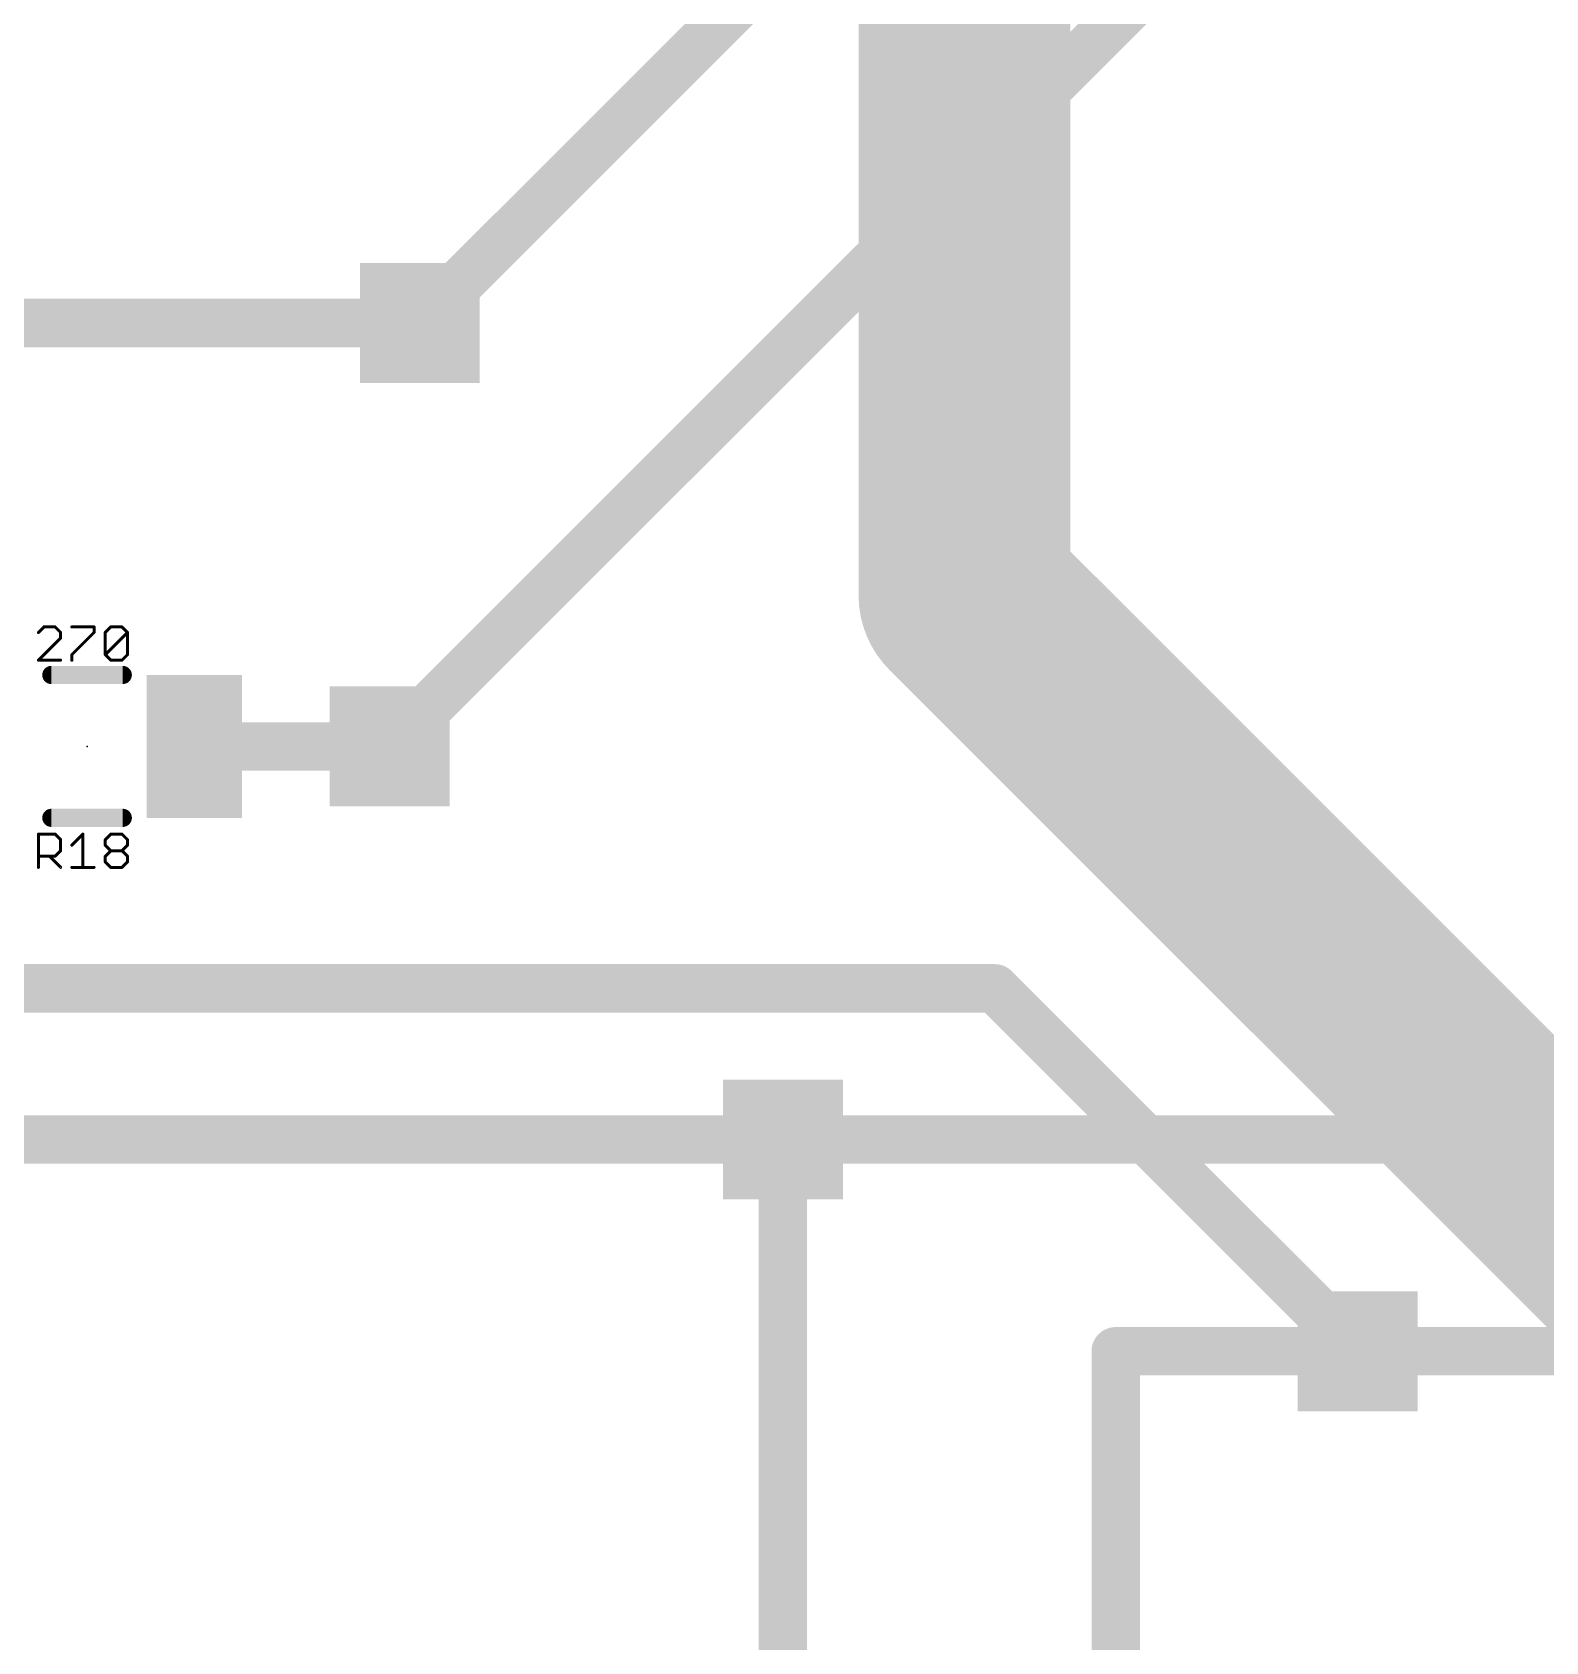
# Model space of a CAD drawing. Extents: x 0 to 107, y 0 to 139.
# Drawn here: x 17.32 to 30.03, y 68.43 to 81.94 of the extents above; entities that cross this region are included whole.
import ezdxf

# ---------------------------------------------------------------- set-up
doc = ezdxf.new("R2010")
doc.units = 0
for name, color, linetype in [('1', 14, 'CONTINUOUS'), ('16', 174, 'CONTINUOUS'), ('18', 94, 'CONTINUOUS'), ('21', 250, 'CONTINUOUS'), ('23', 178, 'CONTINUOUS'), ('25', 250, 'CONTINUOUS'), ('27', 250, 'CONTINUOUS')]:
    doc.layers.add(name, color=color, linetype=linetype)

# ---------------------------------------------------------------- blocks, each defined once
blk = doc.blocks.new('RECT')
blk.add_solid([(-0.5, -0.5), (0.5, -0.5), (-0.5, 0.5), (0.5, 0.5)])
blk = doc.blocks.new('SQUAREV')
blk.add_solid([(-0.5, -0.5), (0.5, -0.5), (-0.5, 0.5), (0.5, 0.5)])

msp = doc.modelspace()

# ---------------------------------------------------------------- linework, layer by layer
at = {"layer": '1'}
for points, const_width in [([(25.146, 92.71), (25.146, 77.216)], 1.778), ([(13.854, 79.502), (20.574, 79.502)], 0.4064), ([(25.146, 77.216), (33.02, 69.342)], 1.778), ([(20.32, 75.946), (18.68, 75.946)], 0.4064), ([(13.335, 73.914), (25.4, 73.914)], 0.4064), ([(25.4, 73.914), (28.448, 70.866)], 0.4064), ([(23.622, 72.644), (14.605, 72.644)], 0.4064), ([(23.622, 66.294), (23.622, 72.644)], 0.4064), ([(28.448, 70.866), (26.416, 70.866)], 0.4064), ([(26.416, 65.278), (26.416, 70.866)], 0.4064)]:
    msp.add_lwpolyline(points, dxfattribs=dict(at, const_width=const_width))
for points, const_width in [([(20.574, 79.4004, 1), (20.574, 79.6036)], 0.2032), ([(25.4603, 77.5303, 1), (24.8317, 76.9017)], 0.889), ([(24.7015, 77.216, 1), (25.5905, 77.216)], 0.889), ([(18.68, 76.0476, 1), (18.68, 75.8444)], 0.2032), ([(20.32, 75.8444, 1), (20.32, 76.0476)], 0.2032), ([(25.4718, 73.9858, 1), (25.3282, 73.8422)], 0.2032), ([(25.4, 73.8124, 1), (25.4, 74.0156)], 0.2032), ([(23.7236, 72.644, 1), (23.5204, 72.644)], 0.2032), ([(23.622, 72.5424, 1), (23.622, 72.7456)], 0.2032), ([(26.416, 70.9676, 1), (26.416, 70.7644)], 0.2032), ([(26.5176, 70.866, 1), (26.3144, 70.866)], 0.2032), ([(28.3762, 70.7942, 1), (28.5198, 70.9378)], 0.2032), ([(28.448, 70.7644, 1), (28.448, 70.9676)], 0.2032)]:
    msp.add_lwpolyline(points, format="xyb", dxfattribs=dict(at, const_width=const_width))
at = {"layer": '16', "const_width": 0.4064}
for points in [[(20.574, 79.502), (29.0326, 87.9606)], [(29.21, 84.836), (20.32, 75.946)], [(23.622, 72.644), (31.242, 72.644)], [(28.448, 70.866), (30.734, 70.866)]]:
    msp.add_lwpolyline(points, dxfattribs=at)
at = {"layer": '16', "const_width": 0.2032}
for points in [[(20.5022, 79.5738, 1), (20.6458, 79.4302)], [(20.2482, 76.0178, 1), (20.3918, 75.8742)], [(23.622, 72.7456, 1), (23.622, 72.5424)], [(28.448, 70.9676, 1), (28.448, 70.7644)]]:
    msp.add_lwpolyline(points, format="xyb", dxfattribs=at)
at = {"layer": '21', "const_width": 0.1524}
for points in [[(18.08, 76.546), (17.48, 76.546)], [(18.08, 75.346), (17.48, 75.346)]]:
    msp.add_lwpolyline(points, dxfattribs=at)
at = {"layer": '21', "const_width": 0.0762}
for points in [[(17.48, 76.5841, 1), (17.48, 76.5079)], [(18.08, 76.5079, 1), (18.08, 76.5841)], [(17.48, 75.3841, 1), (17.48, 75.3079)], [(18.08, 75.3079, 1), (18.08, 75.3841)]]:
    msp.add_lwpolyline(points, format="xyb", dxfattribs=at)
at = {"layer": '23'}
msp.add_point((17.78, 75.946), dxfattribs=at)
at = {"layer": '25', "const_width": 0.0254}
for points in [[(17.3717, 74.93), (17.3717, 75.2096)], [(17.3717, 75.2096), (17.5115, 75.2096)], [(17.5115, 75.2096), (17.5581, 75.163)], [(17.5581, 75.163), (17.5581, 75.0698)], [(17.6524, 75.1164), (17.7456, 75.2096)], [(17.7456, 75.2096), (17.7456, 74.93)], [(17.933, 75.163), (17.9796, 75.2096)], [(17.933, 75.1164), (17.933, 75.163)], [(17.9796, 75.2096), (18.0728, 75.2096)], [(18.0728, 75.2096), (18.1194, 75.163)], [(18.1194, 75.163), (18.1194, 75.1164)], [(17.5115, 75.0232), (17.3717, 75.0232)], [(17.4649, 75.0232), (17.5581, 74.93)], [(17.5581, 75.0698), (17.5115, 75.0232)], [(17.9796, 75.0698), (17.933, 75.1164)], [(17.933, 75.0232), (17.9796, 75.0698)], [(17.933, 74.9766), (17.933, 75.0232)], [(17.9796, 75.0698), (18.0728, 75.0698)], [(18.1194, 75.1164), (18.0728, 75.0698)], [(18.0728, 75.0698), (18.1194, 75.0232)], [(18.1194, 75.0232), (18.1194, 74.9766)], [(17.6524, 74.93), (17.8388, 74.93)], [(17.9796, 74.93), (17.933, 74.9766)], [(18.0728, 74.93), (17.9796, 74.93)], [(18.1194, 74.9766), (18.0728, 74.93)]]:
    msp.add_lwpolyline(points, dxfattribs=at)
at = {"layer": '25', "const_width": 0.0127}
for points in [[(17.3781, 75.2096, 1), (17.3654, 75.2096)], [(17.3717, 75.216, 1), (17.3717, 75.2033)], [(17.516, 75.2141, 1), (17.507, 75.2051)], [(17.5115, 75.2033, 1), (17.5115, 75.216)], [(17.5645, 75.163, 1), (17.5518, 75.163)], [(17.5537, 75.1585, 1), (17.5626, 75.1675)], [(17.7519, 75.2096, 1), (17.7392, 75.2096)], [(17.7501, 75.2051, 1), (17.7411, 75.2141)], [(17.9285, 75.1675, 1), (17.9375, 75.1585)], [(17.9394, 75.163, 1), (17.9267, 75.163)], [(17.9796, 75.216, 1), (17.9796, 75.2033)], [(17.9841, 75.2051, 1), (17.9751, 75.2141)], [(18.0773, 75.2141, 1), (18.0684, 75.2051)], [(18.0728, 75.2033, 1), (18.0728, 75.216)], [(18.1258, 75.163, 1), (18.1131, 75.163)], [(18.115, 75.1585, 1), (18.1239, 75.1675)], [(17.3717, 75.0296, 1), (17.3717, 75.0169)], [(17.4694, 75.0277, 1), (17.4604, 75.0187)], [(17.507, 75.0277, 1), (17.516, 75.0187)], [(17.5115, 75.0169, 1), (17.5115, 75.0296)], [(17.5518, 75.0698, 1), (17.5645, 75.0698)], [(17.5626, 75.0653, 1), (17.5537, 75.0743)], [(17.6479, 75.1209, 1), (17.6569, 75.1119)], [(17.9375, 75.1209, 1), (17.9285, 75.1119)], [(17.9285, 75.0277, 1), (17.9375, 75.0187)], [(17.9267, 75.1164, 1), (17.9394, 75.1164)], [(17.9394, 75.0232, 1), (17.9267, 75.0232)], [(17.9796, 75.0762, 1), (17.9796, 75.0635)], [(17.9751, 75.0653, 1), (17.9841, 75.0743)], [(17.9841, 75.0653, 1), (17.9751, 75.0743)], [(18.0773, 75.0743, 1), (18.0684, 75.0653)], [(18.0684, 75.0743, 1), (18.0773, 75.0653)], [(18.0728, 75.0635, 1), (18.0728, 75.0762)], [(18.1131, 75.1164, 1), (18.1258, 75.1164)], [(18.1258, 75.0232, 1), (18.1131, 75.0232)], [(18.1239, 75.1119, 1), (18.115, 75.1209)], [(18.115, 75.0187, 1), (18.1239, 75.0277)], [(17.3654, 74.93, 1), (17.3781, 74.93)], [(17.5537, 74.9255, 1), (17.5626, 74.9345)], [(17.6524, 74.9364, 1), (17.6524, 74.9237)], [(17.7392, 74.93, 1), (17.7519, 74.93)], [(17.8388, 74.9237, 1), (17.8388, 74.9364)], [(17.9375, 74.9811, 1), (17.9285, 74.9721)], [(17.9267, 74.9766, 1), (17.9394, 74.9766)], [(17.9796, 74.9364, 1), (17.9796, 74.9237)], [(17.9751, 74.9255, 1), (17.9841, 74.9345)], [(18.0684, 74.9345, 1), (18.0773, 74.9255)], [(18.0728, 74.9237, 1), (18.0728, 74.9364)], [(18.1131, 74.9766, 1), (18.1258, 74.9766)], [(18.1239, 74.9721, 1), (18.115, 74.9811)]]:
    msp.add_lwpolyline(points, format="xyb", dxfattribs=at)
at = {"layer": '27', "const_width": 0.0254}
for points in [[(17.4183, 76.9495), (17.3717, 76.9029)], [(17.5115, 76.9495), (17.4183, 76.9495)], [(17.5581, 76.9029), (17.5115, 76.9495)], [(17.6524, 76.9495), (17.8388, 76.9495)], [(17.8388, 76.9495), (17.8388, 76.9029)], [(17.933, 76.9029), (17.9796, 76.9495)], [(17.9796, 76.9495), (18.0728, 76.9495)], [(18.0728, 76.9495), (18.1194, 76.9029)], [(17.3717, 76.6699), (17.5581, 76.8563)], [(17.5581, 76.8563), (17.5581, 76.9029)], [(17.8388, 76.9029), (17.6524, 76.7165)], [(17.933, 76.7165), (17.933, 76.9029)], [(17.933, 76.7165), (18.1194, 76.9029)], [(18.1194, 76.9029), (18.1194, 76.7165)], [(17.5581, 76.6699), (17.3717, 76.6699)], [(17.6524, 76.7165), (17.6524, 76.6699)], [(17.9796, 76.6699), (17.933, 76.7165)], [(18.0728, 76.6699), (17.9796, 76.6699)], [(18.1194, 76.7165), (18.0728, 76.6699)]]:
    msp.add_lwpolyline(points, dxfattribs=at)
at = {"layer": '27', "const_width": 0.0127}
for points in [[(17.4183, 76.9559, 1), (17.4183, 76.9432)], [(17.4228, 76.945, 1), (17.4138, 76.954)], [(17.516, 76.954, 1), (17.507, 76.945)], [(17.5115, 76.9432, 1), (17.5115, 76.9559)], [(17.6524, 76.9559, 1), (17.6524, 76.9432)], [(17.8451, 76.9495, 1), (17.8324, 76.9495)], [(17.8388, 76.9432, 1), (17.8388, 76.9559)], [(17.9796, 76.9559, 1), (17.9796, 76.9432)], [(17.9841, 76.945, 1), (17.9751, 76.954)], [(18.0773, 76.954, 1), (18.0684, 76.945)], [(18.0728, 76.9432, 1), (18.0728, 76.9559)], [(17.3672, 76.9074, 1), (17.3762, 76.8984)], [(17.5645, 76.9029, 1), (17.5518, 76.9029)], [(17.5518, 76.8563, 1), (17.5645, 76.8563)], [(17.5537, 76.8984, 1), (17.5626, 76.9074)], [(17.5626, 76.8518, 1), (17.5537, 76.8608)], [(17.8324, 76.9029, 1), (17.8451, 76.9029)], [(17.8433, 76.8984, 1), (17.8343, 76.9074)], [(17.9285, 76.9074, 1), (17.9375, 76.8984)], [(17.9394, 76.9029, 1), (17.9267, 76.9029)], [(18.1258, 76.9029, 1), (18.1131, 76.9029)], [(18.115, 76.8984, 1), (18.1239, 76.9074)], [(18.1239, 76.8984, 1), (18.115, 76.9074)], [(17.3672, 76.6744, 1), (17.3762, 76.6654)], [(17.3717, 76.6762, 1), (17.3717, 76.6636)], [(17.5581, 76.6636, 1), (17.5581, 76.6762)], [(17.6587, 76.7165, 1), (17.646, 76.7165)], [(17.646, 76.6699, 1), (17.6587, 76.6699)], [(17.6479, 76.721, 1), (17.6569, 76.712)], [(17.9375, 76.721, 1), (17.9285, 76.712)], [(17.9285, 76.721, 1), (17.9375, 76.712)], [(17.9267, 76.7165, 1), (17.9394, 76.7165)], [(17.9796, 76.6762, 1), (17.9796, 76.6636)], [(17.9751, 76.6654, 1), (17.9841, 76.6744)], [(18.0684, 76.6744, 1), (18.0773, 76.6654)], [(18.0728, 76.6636, 1), (18.0728, 76.6762)], [(18.1131, 76.7165, 1), (18.1258, 76.7165)], [(18.1239, 76.712, 1), (18.115, 76.721)]]:
    msp.add_lwpolyline(points, format="xyb", dxfattribs=at)

# ---------------------------------------------------------------- block references
at = {"layer": '1', "xscale": 0.8, "yscale": 1.2, "rotation": 180}
msp.add_blockref('RECT', (18.68, 75.946), dxfattribs=at)
at = {"layer": '18', "xscale": 1.0064, "yscale": 1.0064}
for p in [(20.574, 79.502), (20.574, 79.502), (20.32, 75.946), (20.32, 75.946), (23.622, 72.644), (23.622, 72.644), (28.448, 70.866), (28.448, 70.866)]:
    msp.add_blockref('SQUAREV', p, dxfattribs=at)

doc.saveas('drawing.dxf')
